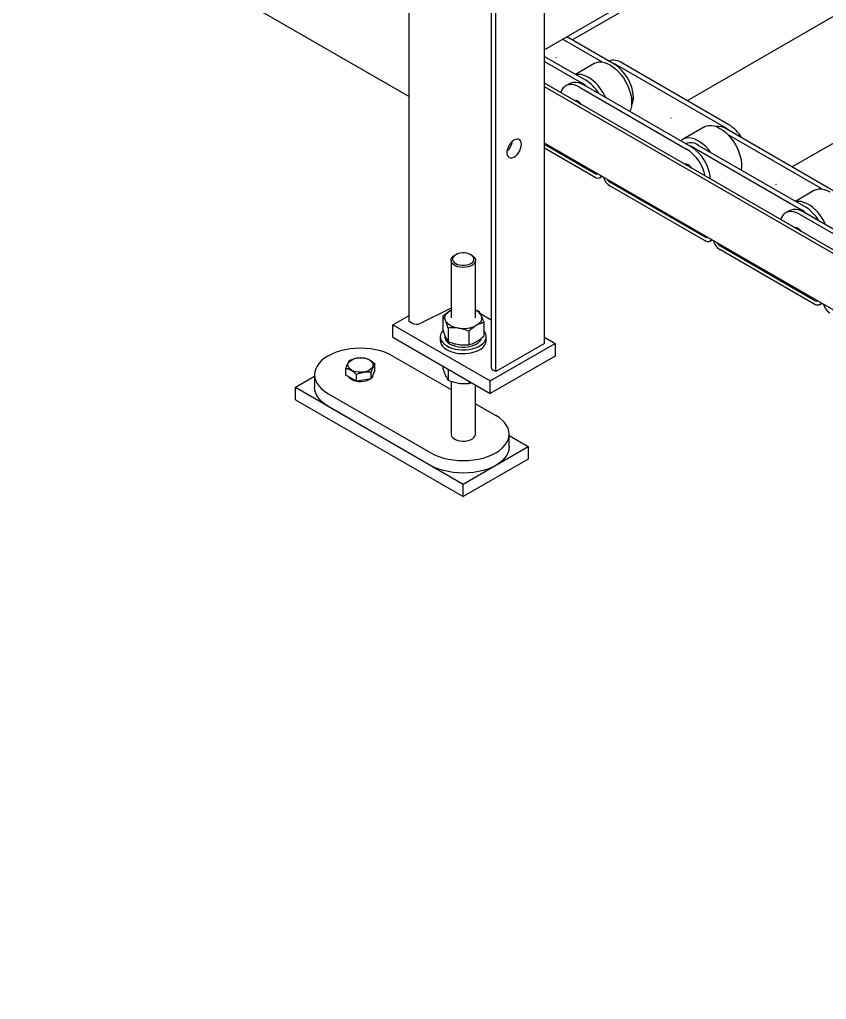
# Model space of a CAD drawing. Header units: millimetres. Extents: x 0 to 11880, y 0 to 8400.
# Drawn here: x 1363 to 1890, y 1753 to 2393 of the extents above; entities that cross this region are included whole.
import ezdxf

# ---------------------------------------------------------------- set-up
doc = ezdxf.new("R2010")
doc.units = ezdxf.units.MM
doc.header["$LTSCALE"] = 20

msp = doc.modelspace()

# ---------------------------------------------------------------- linework, layer by layer
at = {"color": 7, "linetype": 'Continuous', "lineweight": 25}
for p, q in [((1617.34, 2195.74), (1617.34, 2718.32)), ((1670.96, 2688.32), (1670.96, 2165.74)), ((1673.91, 2163.08), (1673.91, 2685.67)), ((1362.78, 2489.67), (1617.34, 2342.71)), ((1878.77, 2473.23), (1705.73, 2373.33)), ((1882.39, 2471.14), (1723.99, 2379.7)), ((1705.73, 2181.45), (1705.73, 2434.38)), ((1954.23, 2429.67), (1799.01, 2340.06)), ((2026.08, 2388.2), (1867.67, 2296.75)), ((1751.19, 2363.99), (1720.37, 2381.79)), ((1743.2, 2365.34), (1717.54, 2380.15)), ((1705.73, 2369.01), (1732.8, 2353.38)), ((1705.73, 2365.75), (1729.98, 2351.75)), ((1738.58, 2364.45), (1726.1, 2357.25)), ((1823.39, 2322.72), (1753.39, 2363.13)), ((1826.22, 2324.35), (1756.21, 2364.77)), ((2674.46, 1792.19), (1705.73, 2351.43)), ((2674.46, 1789.78), (1705.73, 2349.02)), ((1722.47, 2351.37), (1719.64, 2349.74)), ((1728.64, 2348.84), (1798.64, 2308.44)), ((1731.47, 2350.48), (1801.46, 2310.07)), ((1617.34, 2342.71), (1617.34, 2344.76)), ((1762.55, 2341.57), (1763.92, 2342.36)), ((1726.73, 2340), (1726.12, 2339.65)), ((1810.42, 2322.98), (1796.28, 2314.81)), ((1894.88, 2281.04), (1824.87, 2321.46)), ((1886.89, 2282.39), (1825.79, 2317.66)), ((2674.46, 1753.04), (1705.73, 2312.28)), ((1738.82, 2292.34), (1705.73, 2311.44)), ((1806.49, 2310.84), (1876.49, 2270.43)), ((1738.82, 2289.89), (1705.73, 2309)), ((1803.67, 2309.21), (1873.66, 2268.8)), ((1798.57, 2298.53), (1797.96, 2298.18)), ((1741.82, 2289.59), (1743.41, 2290.52)), ((1810.66, 2250.87), (1748.43, 2286.79)), ((1810.66, 2248.42), (1748.43, 2284.34)), ((1882.26, 2281.5), (1869.79, 2274.3)), ((1866.15, 2268.42), (1863.33, 2266.79)), ((1872.33, 2265.9), (1942.32, 2225.49)), ((1875.15, 2267.53), (1945.15, 2227.12)), ((1870.41, 2257.06), (1869.81, 2256.71)), ((1813.66, 2248.12), (1815.26, 2249.04)), ((1882.5, 2209.39), (1820.28, 2245.32)), ((1882.5, 2206.94), (1820.28, 2242.87)), ((1644.69, 2235.75), (1644.69, 2198.11)), ((1647.74, 2239.42), (1647.03, 2239.01)), ((1658.35, 2239.01), (1657.64, 2239.42)), ((1660.69, 2198.11), (1660.69, 2235.75)), ((1644.69, 2204.5), (1624.53, 2194.59)), ((1644.21, 2203), (1644.69, 2203.27)), ((1644.21, 2203), (1644.69, 2203.26)), ((1660.69, 2203.52), (1662.49, 2202.89)), ((1885.5, 2206.65), (1887.1, 2207.57)), ((1606.73, 2193.69), (1617.34, 2199.82)), ((1619.11, 2194.71), (1617.34, 2195.74)), ((1639.31, 2199.3), (1639.31, 2190.44)), ((1670.96, 2196.62), (1663.85, 2200.73)), ((1666.08, 2195.16), (1666.08, 2186.3)), ((1606.73, 2185.53), (1606.73, 2193.69)), ((1606.73, 2193.69), (1670.37, 2156.96)), ((1642.89, 2191.57), (1642.89, 2182.71)), ((1656.28, 2189.5), (1656.28, 2180.64)), ((1606.73, 2185.53), (1670.37, 2148.79)), ((1637.69, 2185.94), (1637.69, 2183.49)), ((1640.69, 2186.69), (1640.69, 2185.94)), ((1641.04, 2185.84), (1641.1, 2185.7)), ((1667.69, 2183.49), (1667.69, 2185.94)), ((1705.73, 2185.53), (1712.8, 2181.45)), ((1670.37, 2156.96), (1712.8, 2181.45)), ((1705.73, 2181.45), (1673.91, 2163.08)), ((1712.8, 2181.45), (1712.8, 2173.28)), ((1606.73, 2173.27), (1644.69, 2151.36)), ((1712.8, 2173.28), (1670.37, 2148.79)), ((1576.04, 2160.83), (1576.04, 2165.18)), ((1595, 2163.76), (1592.46, 2158.29)), ((1595, 2163.76), (1595, 2168.12)), ((1639.31, 2166.72), (1639.31, 2165.21)), ((1642.89, 2164.65), (1642.89, 2157.48)), ((1673.91, 2163.08), (1672.13, 2164.1)), ((1543.09, 2152.86), (1555.52, 2160.04)), ((1555.52, 2161.03), (1555.52, 2152.86)), ((1582.98, 2156.82), (1576.04, 2160.83)), ((1582.98, 2156.82), (1582.98, 2161.18)), ((1592.46, 2158.29), (1582.98, 2156.82)), ((1592.46, 2158.29), (1592.46, 2162.64)), ((1644.69, 2156.85), (1644.69, 2122.25)), ((1656.28, 2156.93), (1656.28, 2155.41)), ((1670.37, 2148.79), (1670.37, 2156.96)), ((1543.09, 2152.86), (1652.69, 2089.59)), ((1543.09, 2144.7), (1543.09, 2152.86)), ((1660.69, 2122.25), (1660.69, 2154.38)), ((1543.09, 2144.7), (1652.69, 2081.43)), ((1564.3, 2148.78), (1631.48, 2110)), ((1564.3, 2140.62), (1631.48, 2101.84)), ((1660.69, 2142.12), (1673.91, 2134.5)), ((1682.69, 2114.08), (1682.69, 2122.25)), ((1682.69, 2121.26), (1695.12, 2114.08)), ((1652.69, 2089.59), (1695.12, 2114.08)), ((1695.12, 2114.08), (1695.12, 2105.92)), ((1695.12, 2105.92), (1652.69, 2081.43)), ((1652.69, 2081.43), (1652.69, 2089.59))]:
    msp.add_line(p, q, dxfattribs=at)
at = {"color": 7, "linetype": 'Continuous', "lineweight": 25, "flags": 128}
for points in [[(1713.29, 2368.32), (1713.3, 2368.28), (1713.31, 2368.25), (1713.34, 2368.22), (1713.36, 2368.19), (1713.39, 2368.18), (1713.41, 2368.19), (1713.43, 2368.21), (1713.43, 2368.23), (1713.43, 2368.27), (1713.41, 2368.3), (1713.39, 2368.34), (1713.36, 2368.36), (1713.34, 2368.37), (1713.31, 2368.36), (1713.3, 2368.34), (1713.29, 2368.32)], [(1738.58, 2364.45), (1739.81, 2365.01), (1741.37, 2365.34), (1743.06, 2365.35), (1744.84, 2365.04), (1746.69, 2364.4), (1748.58, 2363.46)], [(1748.58, 2363.46), (1750.46, 2362.23), (1752.31, 2360.72), (1754.1, 2358.98), (1755.78, 2357.02), (1757.34, 2354.89), (1758.74, 2352.61), (1759.96, 2350.24), (1760.98, 2347.82), (1761.77, 2345.38), (1762.33, 2342.97), (1762.65, 2340.64), (1762.71, 2338.43), (1762.52, 2336.36), (1762.08, 2334.49), (1761.54, 2333.12)], [(1753.39, 2363.13), (1751.61, 2364.02), (1750.41, 2364.45)], [(1745.75, 2342.23), (1745.23, 2343.28), (1743.92, 2345.6), (1742.44, 2347.81), (1740.81, 2349.86), (1739.07, 2351.72), (1737.25, 2353.34), (1735.38, 2354.72), (1733.49, 2355.81), (1731.62, 2356.6), (1729.8, 2357.07), (1728.06, 2357.22), (1726.44, 2357.05)], [(1728.64, 2348.84), (1726.86, 2349.73), (1725.12, 2350.3), (1723.44, 2350.56), (1721.87, 2350.5), (1720.43, 2350.12), (1719.15, 2349.42), (1718.06, 2348.42), (1717.17, 2347.14), (1716.51, 2345.61), (1716.41, 2345.26)], [(1722.47, 2351.37), (1723.26, 2351.75), (1724.7, 2352.13), (1726.27, 2352.2), (1727.95, 2351.94), (1729.69, 2351.36), (1731.47, 2350.48)], [(1732.95, 2349.62), (1731.75, 2350.58), (1729.98, 2351.75)], [(1788.32, 2328.68), (1788.32, 2328.65), (1788.34, 2328.61), (1788.36, 2328.58), (1788.39, 2328.56), (1788.41, 2328.55), (1788.44, 2328.55), (1788.45, 2328.57), (1788.46, 2328.6), (1788.45, 2328.63), (1788.44, 2328.67), (1788.41, 2328.7), (1788.39, 2328.72), (1788.36, 2328.73), (1788.34, 2328.73), (1788.32, 2328.71), (1788.32, 2328.68)], [(1810.42, 2322.98), (1811.65, 2323.53), (1813.21, 2323.87), (1814.9, 2323.88), (1816.68, 2323.56), (1818.53, 2322.93), (1820.42, 2321.99)], [(1820.42, 2321.99), (1822.3, 2320.75), (1824.16, 2319.25), (1825.94, 2317.5), (1827.63, 2315.55), (1829.18, 2313.41), (1830.58, 2311.14), (1831.8, 2308.77), (1832.82, 2306.35), (1833.62, 2303.91), (1834.18, 2301.5), (1834.49, 2299.17), (1834.55, 2296.95), (1834.36, 2294.89), (1834.34, 2294.76)], [(1826.37, 2320.59), (1825.17, 2321.55), (1823.39, 2322.72)], [(1690.7, 2311.59), (1690.57, 2312.78), (1690.19, 2313.77), (1689.58, 2314.48), (1688.78, 2314.9), (1687.82, 2314.98), (1686.76, 2314.74), (1685.65, 2314.17), (1684.56, 2313.32), (1683.54, 2312.23), (1682.65, 2310.95), (1681.94, 2309.56), (1681.44, 2308.13), (1681.19, 2306.73), (1681.19, 2305.45), (1681.44, 2304.36), (1681.94, 2303.5), (1682.65, 2302.93), (1683.54, 2302.68), (1684.56, 2302.76), (1685.65, 2303.17), (1686.76, 2303.88), (1687.82, 2304.86), (1688.78, 2306.06), (1689.58, 2307.4), (1690.19, 2308.82), (1690.57, 2310.24), (1690.7, 2311.59)], [(1814.27, 2306.35), (1812.66, 2308.39), (1810.92, 2310.24), (1809.09, 2311.87), (1807.22, 2313.24), (1805.33, 2314.33), (1803.46, 2315.12), (1801.64, 2315.6), (1799.9, 2315.75), (1798.27, 2315.58), (1796.79, 2315.08), (1795.48, 2314.27), (1794.96, 2313.82)], [(1803.67, 2309.21), (1801.89, 2310.09), (1800.69, 2310.52)], [(1742.82, 2290.86), (1742.74, 2290.65), (1742.34, 2290.03), (1741.82, 2289.59), (1741.17, 2289.36), (1740.44, 2289.33), (1739.64, 2289.51), (1738.82, 2289.89)], [(1856.98, 2285.37), (1856.98, 2285.33), (1857, 2285.3), (1857.02, 2285.27), (1857.05, 2285.25), (1857.07, 2285.24), (1857.1, 2285.24), (1857.11, 2285.26), (1857.12, 2285.29), (1857.11, 2285.32), (1857.1, 2285.36), (1857.07, 2285.39), (1857.05, 2285.41), (1857.02, 2285.42), (1857, 2285.41), (1856.98, 2285.4), (1856.98, 2285.37)], [(1882.26, 2281.5), (1883.5, 2282.06), (1885.05, 2282.39), (1886.74, 2282.41), (1888.52, 2282.09), (1890.38, 2281.46), (1892.26, 2280.51)], [(1838.6, 2274.72), (1838.59, 2274.76), (1838.6, 2274.78), (1838.61, 2274.8), (1838.64, 2274.81), (1838.66, 2274.8)], [(1889.43, 2259.29), (1888.92, 2260.33), (1887.61, 2262.65), (1886.12, 2264.86), (1884.5, 2266.91), (1882.76, 2268.77), (1880.94, 2270.4), (1879.06, 2271.77), (1877.17, 2272.86), (1875.3, 2273.65), (1873.48, 2274.12), (1871.74, 2274.28), (1870.13, 2274.11)], [(1872.33, 2265.9), (1870.55, 2266.78), (1868.8, 2267.36), (1867.13, 2267.62), (1865.55, 2267.55), (1864.11, 2267.17), (1862.83, 2266.47), (1861.74, 2265.47), (1860.86, 2264.19), (1860.2, 2262.66), (1860.09, 2262.31)], [(1866.15, 2268.42), (1866.94, 2268.8), (1868.38, 2269.19), (1869.95, 2269.25), (1871.63, 2268.99), (1873.37, 2268.41), (1875.15, 2267.53)], [(1876.64, 2266.67), (1875.44, 2267.63), (1873.66, 2268.8)], [(1814.66, 2249.39), (1814.58, 2249.18), (1814.19, 2248.56), (1813.66, 2248.12), (1813.02, 2247.88), (1812.28, 2247.85), (1811.49, 2248.03), (1810.66, 2248.42)], [(1657.64, 2239.42), (1656.42, 2239.99), (1655, 2240.38), (1653.48, 2240.58), (1651.91, 2240.58), (1650.38, 2240.38), (1648.97, 2239.99), (1647.74, 2239.42), (1646.77, 2238.71), (1646.09, 2237.9), (1645.74, 2237.02), (1645.74, 2236.11), (1646.09, 2235.23), (1646.77, 2234.42), (1647.74, 2233.71), (1648.97, 2233.14), (1650.38, 2232.75), (1651.91, 2232.55), (1653.48, 2232.55), (1655, 2232.75), (1656.42, 2233.14), (1657.64, 2233.71), (1658.62, 2234.42), (1659.3, 2235.23), (1659.65, 2236.11), (1659.65, 2237.02), (1659.3, 2237.9), (1658.62, 2238.71), (1657.64, 2239.42)], [(1658.35, 2239.01), (1659.43, 2238.24), (1660.2, 2237.34), (1660.62, 2236.37), (1660.67, 2235.37), (1660.34, 2234.39), (1659.66, 2233.48), (1658.65, 2232.66), (1657.36, 2232), (1655.85, 2231.51), (1654.2, 2231.21), (1652.48, 2231.13), (1650.76, 2231.27), (1649.14, 2231.61), (1647.68, 2232.15), (1646.46, 2232.86), (1645.53, 2233.7), (1644.93, 2234.63), (1644.7, 2235.62), (1644.84, 2236.62), (1645.34, 2237.57), (1646.19, 2238.44), (1647.03, 2239.01)], [(1641.1, 2196.31), (1640.8, 2197.2), (1640.69, 2198.11), (1640.8, 2199.01), (1641.1, 2199.9), (1641.61, 2200.76), (1642.3, 2201.57), (1643.17, 2202.32), (1644.21, 2203)], [(1886.51, 2207.91), (1886.42, 2207.71), (1886.03, 2207.09), (1885.5, 2206.65), (1884.86, 2206.41), (1884.12, 2206.38), (1883.33, 2206.56), (1882.5, 2206.94)], [(1649.59, 2191.41), (1648.1, 2191.71), (1646.69, 2192.11), (1645.39, 2192.61), (1644.21, 2193.21), (1643.17, 2193.89), (1642.3, 2194.64), (1641.61, 2195.45), (1641.1, 2196.31)], [(1664.28, 2199.9), (1664.59, 2199.01), (1664.69, 2198.11), (1664.59, 2197.2), (1664.28, 2196.31), (1663.78, 2195.45), (1663.08, 2194.64), (1662.21, 2193.89), (1661.18, 2193.21)], [(1639.45, 2190), (1639.38, 2189.93), (1638.48, 2188.71), (1637.91, 2187.43), (1637.7, 2186.11), (1637.83, 2184.78), (1638.31, 2183.49), (1639.12, 2182.25), (1640.26, 2181.09), (1641.69, 2180.06), (1643.37, 2179.15), (1645.28, 2178.41), (1647.35, 2177.85), (1649.56, 2177.47), (1651.83, 2177.29), (1654.13, 2177.32), (1656.39, 2177.55), (1658.57, 2177.97), (1660.6, 2178.58), (1662.46, 2179.37), (1664.08, 2180.3), (1665.44, 2181.37), (1666.5, 2182.55), (1667.23, 2183.81), (1667.62, 2185.11), (1667.67, 2186.44), (1667.36, 2187.75), (1666.71, 2189.02), (1666.08, 2189.85)], [(1637.69, 2183.49), (1637.83, 2182.33), (1638.31, 2181.04), (1639.12, 2179.8), (1640.26, 2178.64), (1641.69, 2177.61), (1643.37, 2176.71), (1645.28, 2175.96), (1647.35, 2175.4), (1649.56, 2175.02), (1651.83, 2174.84), (1654.13, 2174.87), (1656.39, 2175.1), (1658.57, 2175.52), (1660.6, 2176.13), (1662.46, 2176.92), (1664.08, 2177.85), (1665.44, 2178.92), (1666.5, 2180.1), (1667.23, 2181.36), (1667.62, 2182.66), (1667.69, 2183.49)], [(1640.69, 2185.94), (1640.74, 2185.34), (1641.1, 2184.15), (1641.82, 2183.01), (1642.86, 2181.97), (1644.21, 2181.04), (1645.81, 2180.26), (1647.62, 2179.66), (1649.59, 2179.25), (1651.65, 2179.04), (1653.74, 2179.04), (1655.8, 2179.25), (1657.76, 2179.66), (1659.58, 2180.26), (1661.18, 2181.04), (1662.52, 2181.97), (1663.57, 2183.01), (1664.28, 2184.15), (1664.59, 2185.05)], [(1660.01, 2182), (1661.18, 2182.59), (1661.91, 2183.05)], [(1606.73, 2173.27), (1604.22, 2174.57), (1601.48, 2175.69), (1598.53, 2176.63), (1595.43, 2177.38), (1592.19, 2177.91), (1588.88, 2178.24), (1585.52, 2178.35), (1582.16, 2178.24), (1578.84, 2177.91), (1575.61, 2177.38), (1572.5, 2176.63), (1569.56, 2175.69), (1566.81, 2174.57), (1564.3, 2173.27)], [(1648.68, 2180.96), (1649.59, 2180.8), (1649.81, 2180.77)], [(1564.3, 2173.27), (1562.06, 2171.83), (1560.12, 2170.24), (1558.49, 2168.54), (1557.2, 2166.75), (1556.27, 2164.88), (1555.71, 2162.97), (1555.52, 2161.03), (1555.71, 2159.09), (1556.27, 2157.17), (1557.2, 2155.31), (1558.49, 2153.51), (1560.12, 2151.81), (1562.06, 2150.23), (1564.3, 2148.78)], [(1579.7, 2164.04), (1578.61, 2164.81), (1577.83, 2165.69), (1577.39, 2166.65), (1577.3, 2167.65), (1577.57, 2168.63), (1578.18, 2169.56), (1579.12, 2170.39), (1580.34, 2171.09), (1581.78, 2171.63), (1583.39, 2171.99), (1585.09, 2172.14), (1586.8, 2172.09), (1588.47, 2171.83), (1590, 2171.38), (1591.34, 2170.76), (1592.42, 2169.99), (1593.2, 2169.1), (1593.65, 2168.14), (1593.74, 2167.15), (1593.47, 2166.17), (1592.85, 2165.24), (1591.91, 2164.41), (1590.7, 2163.7), (1589.25, 2163.16), (1587.65, 2162.81), (1585.95, 2162.65), (1584.23, 2162.7), (1582.57, 2162.96), (1581.03, 2163.41), (1579.7, 2164.04)], [(1591.83, 2158.19), (1591.75, 2158.14), (1590.53, 2157.43), (1589.07, 2156.89), (1587.45, 2156.55), (1585.73, 2156.41), (1584.01, 2156.49), (1582.36, 2156.79), (1580.85, 2157.28), (1579.56, 2157.94), (1578.55, 2158.76), (1577.87, 2159.67), (1577.8, 2159.81)], [(1593.45, 2160.42), (1593.28, 2159.91), (1592.91, 2159.27)], [(1564.3, 2140.62), (1562.06, 2142.07), (1560.12, 2143.65), (1558.49, 2145.35), (1557.2, 2147.14), (1556.27, 2149.01), (1555.71, 2150.92), (1555.52, 2152.86)], [(1673.91, 2110), (1676.15, 2111.45), (1678.09, 2113.04), (1679.72, 2114.74), (1681.01, 2116.53), (1681.94, 2118.4), (1682.5, 2120.31), (1682.69, 2122.25), (1682.5, 2124.19), (1681.94, 2126.1), (1681.01, 2127.97), (1679.72, 2129.76), (1678.09, 2131.46), (1676.15, 2133.05), (1673.91, 2134.5)], [(1644.69, 2122.25), (1644.7, 2122.12), (1644.93, 2121.13), (1645.53, 2120.2), (1646.46, 2119.36), (1647.68, 2118.65), (1649.14, 2118.11), (1650.76, 2117.77), (1652.48, 2117.63), (1654.2, 2117.71), (1655.85, 2118.01), (1657.36, 2118.5), (1658.65, 2119.17), (1659.66, 2119.98), (1660.34, 2120.89), (1660.67, 2121.87), (1660.69, 2122.25)], [(1682.69, 2114.08), (1682.5, 2112.14), (1681.94, 2110.23), (1681.01, 2108.36), (1679.72, 2106.57), (1678.09, 2104.87), (1676.15, 2103.29), (1673.91, 2101.84)], [(1631.48, 2110), (1633.99, 2108.71), (1636.73, 2107.59), (1639.68, 2106.65), (1642.78, 2105.9), (1646.02, 2105.36), (1649.33, 2105.04), (1652.69, 2104.93), (1656.05, 2105.04), (1659.37, 2105.36), (1662.6, 2105.9), (1665.71, 2106.65), (1668.65, 2107.59), (1671.4, 2108.71), (1673.91, 2110)], [(1673.91, 2101.84), (1671.4, 2100.54), (1668.65, 2099.42), (1665.71, 2098.48), (1662.6, 2097.74), (1659.37, 2097.2), (1656.05, 2096.87), (1652.69, 2096.77), (1649.33, 2096.87), (1646.02, 2097.2), (1642.78, 2097.74), (1639.68, 2098.48), (1636.73, 2099.42), (1633.99, 2100.54), (1631.48, 2101.84)]]:
    msp.add_lwpolyline(points, dxfattribs=at)
at = {"color": 7, "linetype": 'Continuous', "lineweight": 25}
for centre, radius, start, end in [((1750.86, 2357.22), 9.26, 54.64149, 109.32166), ((1736.28, 2340.67), 27.68, 3.50348, 57.41561), ((1719.19, 2331.54), 25.74, 31.14332, 58.07671), ((1752.91, 2342.22), 11, 331.81752, 0.695), ((1726.03, 2337.12), 2.98, 55.55989, 101.31841), ((1723.68, 2333.06), 7.67, 34.58883, 58.27026), ((1819.14, 2312.69), 10.47, 56.81958, 95.79069), ((1812.61, 2302.51), 25.74, 31.14332, 58.07671), ((1801.14, 2303.29), 9.26, 54.64149, 109.32166), ((1783.38, 2284.82), 28.11, 12.13204, 57.14754), ((1786.48, 2286.68), 27.77, 4.41367, 57.35688), ((1797.87, 2295.64), 2.98, 55.55989, 101.31841), ((1795.53, 2291.58), 7.67, 34.58883, 58.27026), ((1739.68, 2293.5), 1.44, 233.23182, 300.39119), ((1753.59, 2292.26), 9.46, 194.28318, 236.93252), ((1750.84, 2290.58), 4.49, 207.02991, 237.57619), ((1838.6, 2274.68), 0.136, 346.78367, 60.51887), ((1862.88, 2248.59), 25.74, 31.14332, 58.07671), ((1869.71, 2254.17), 2.98, 55.55989, 101.31841), ((1867.37, 2250.11), 7.67, 34.58883, 58.27026), ((1811.52, 2252.02), 1.44, 233.23182, 300.39119), ((1825.44, 2250.79), 9.46, 194.28318, 236.93252), ((1822.68, 2249.11), 4.49, 207.02991, 237.57619), ((1883.36, 2210.55), 1.44, 233.23182, 300.39119), ((1657.43, 2196.19), 7.79, 28.39603, 65.23475), ((1897.28, 2209.32), 9.46, 194.28318, 236.93252), ((1621.95, 2200.24), 6.21, 242.79205, 294.56881), ((1652.71, 2209.57), 18.42, 260.2289, 297.35717), ((1672.89, 2165.88), 1.94, 184.38327, 246.93687)]:
    msp.add_arc(centre, radius, start, end, dxfattribs=at)
msp.add_ellipse((1680.58, 2311.92), major_axis=(3, 6.06), ratio=0.529661, start_param=4.034766, end_param=5.238822, dxfattribs=at)
for points, knots in [([(1639.31, 2199.3), (1639.72, 2199.67), (1641.32, 2201.11), (1642.98, 2202.2), (1644.21, 2203)], [0, 0, 0, 0, 0.257551, 1, 1, 1, 1]), ([(1662.49, 2202.89), (1662.78, 2202.5), (1663.37, 2201.73), (1663.98, 2200.51), (1664.28, 2199.9)], [0, 0, 0, 0, 0.495458, 1, 1, 1, 1]), ([(1641.1, 2196.31), (1641.06, 2196.4), (1640.74, 2197.09), (1640.13, 2198.21), (1639.58, 2198.93), (1639.31, 2199.3)], [0, 0, 0, 0, 0.070099, 0.530789, 1, 1, 1, 1]), ([(1642.89, 2191.57), (1642.6, 2192.45), (1642.02, 2194.21), (1641.41, 2195.61), (1641.1, 2196.31)], [0, 0, 0, 0, 0.495458, 1, 1, 1, 1]), ([(1666.08, 2195.16), (1664.9, 2194.82), (1663.28, 2194.36), (1661.62, 2193.45), (1661.18, 2193.21)], [0, 0, 0, 0, 0.731366, 1, 1, 1, 1]), ([(1664.28, 2199.9), (1664.33, 2199.81), (1664.65, 2199.1), (1665.25, 2197.61), (1665.8, 2195.98), (1666.08, 2195.16)], [0, 0, 0, 0, 0.070099, 0.530789, 1, 1, 1, 1]), ([(1639.31, 2190.44), (1639.6, 2189.56), (1640.19, 2187.8), (1640.79, 2186.4), (1641.1, 2185.7)], [0, 0, 0, 0, 0.495458, 1, 1, 1, 1]), ([(1649.59, 2191.41), (1649.43, 2191.44), (1648.23, 2191.62), (1645.96, 2191.78), (1643.92, 2191.64), (1642.89, 2191.57)], [0, 0, 0, 0, 0.070099, 0.530789, 1, 1, 1, 1]), ([(1656.28, 2189.5), (1655.19, 2189.92), (1653, 2190.75), (1650.73, 2191.19), (1649.59, 2191.41)], [0, 0, 0, 0, 0.495458, 1, 1, 1, 1]), ([(1661.18, 2193.21), (1659.95, 2192.4), (1658.29, 2191.31), (1656.69, 2189.87), (1656.28, 2189.5)], [0, 0, 0, 0, 0.742449, 1, 1, 1, 1]), ([(1641.1, 2185.7), (1641.14, 2185.61), (1641.47, 2184.92), (1642.07, 2183.81), (1642.62, 2183.08), (1642.89, 2182.71)], [0, 0, 0, 0, 0.070099, 0.530789, 1, 1, 1, 1]), ([(1642.89, 2182.71), (1643.98, 2182.3), (1646.17, 2181.46), (1648.44, 2181.02), (1649.59, 2180.8)], [0, 0, 0, 0, 0.495458, 1, 1, 1, 1]), ([(1656.28, 2180.64), (1656.69, 2180.74), (1658.29, 2181.15), (1659.95, 2181.98), (1661.18, 2182.59)], [0, 0, 0, 0, 0.257551, 1, 1, 1, 1]), ([(1661.18, 2182.59), (1661.62, 2182.86), (1663.28, 2183.87), (1664.9, 2185.27), (1666.08, 2186.3)], [0, 0, 0, 0, 0.268634, 1, 1, 1, 1]), ([(1649.59, 2180.8), (1649.75, 2180.78), (1650.95, 2180.6), (1653.21, 2180.44), (1655.25, 2180.57), (1656.28, 2180.64)], [0, 0, 0, 0, 0.070099, 0.530789, 1, 1, 1, 1]), ([(1576.04, 2165.18), (1576.26, 2165.84), (1576.7, 2167.16), (1577.36, 2168.72), (1577.99, 2169.88), (1578.38, 2170.4), (1578.58, 2170.66)], [0, 0, 0, 0, 0.264605, 0.534948, 0.765343, 1, 1, 1, 1]), ([(1578.58, 2170.66), (1579.4, 2170.96), (1581.06, 2171.58), (1583.53, 2172.1), (1585.88, 2172.27), (1587.33, 2172.17), (1588.06, 2172.12)], [0, 0, 0, 0, 0.264605, 0.534948, 0.765343, 1, 1, 1, 1]), ([(1588.06, 2172.12), (1588.89, 2171.88), (1590.29, 2171.47), (1592.35, 2170.28), (1593.83, 2169.16), (1594.7, 2168.38), (1595, 2168.12)], [0, 0, 0, 0, 0.364261, 0.613545, 0.869551, 1, 1, 1, 1]), ([(1582.98, 2161.18), (1582.68, 2161.44), (1581.82, 2162.21), (1580.34, 2163.33), (1578.29, 2164.52), (1576.87, 2164.94), (1576.04, 2165.18)], [0, 0, 0, 0, 0.13045, 0.380043, 0.635738, 1, 1, 1, 1]), ([(1595, 2168.12), (1594.78, 2167.82), (1594.33, 2167.22), (1593.67, 2165.93), (1593.04, 2164.38), (1592.65, 2163.23), (1592.46, 2162.64)], [0, 0, 0, 0, 0.264605, 0.534948, 0.765343, 1, 1, 1, 1]), ([(1639.31, 2165.21), (1639.6, 2164.33), (1640.19, 2162.57), (1640.79, 2161.17), (1641.1, 2160.47)], [0, 0, 0, 0, 0.495458, 1, 1, 1, 1]), ([(1592.46, 2162.64), (1591.63, 2162.7), (1589.97, 2162.8), (1587.51, 2162.55), (1585.15, 2161.99), (1583.71, 2161.45), (1582.98, 2161.18)], [0, 0, 0, 0, 0.264605, 0.534948, 0.765343, 1, 1, 1, 1]), ([(1641.1, 2160.47), (1641.14, 2160.38), (1641.47, 2159.69), (1642.07, 2158.57), (1642.62, 2157.85), (1642.89, 2157.48)], [0, 0, 0, 0, 0.070099, 0.530789, 1, 1, 1, 1]), ([(1642.89, 2157.48), (1643.98, 2157.07), (1646.17, 2156.23), (1648.44, 2155.79), (1649.59, 2155.57)], [0, 0, 0, 0, 0.495458, 1, 1, 1, 1]), ([(1649.59, 2155.57), (1649.75, 2155.54), (1650.95, 2155.37), (1653.21, 2155.21), (1655.25, 2155.34), (1656.28, 2155.41)], [0, 0, 0, 0, 0.070099, 0.530789, 1, 1, 1, 1]), ([(1656.28, 2155.41), (1656.69, 2155.5), (1657.24, 2155.62), (1657.82, 2155.88), (1657.97, 2155.95)], [0, 0, 0, 0, 0.737642, 1, 1, 1, 1])]:
    msp.add_open_spline(points, degree=3, knots=knots, dxfattribs=at)

doc.saveas('drawing.dxf')
